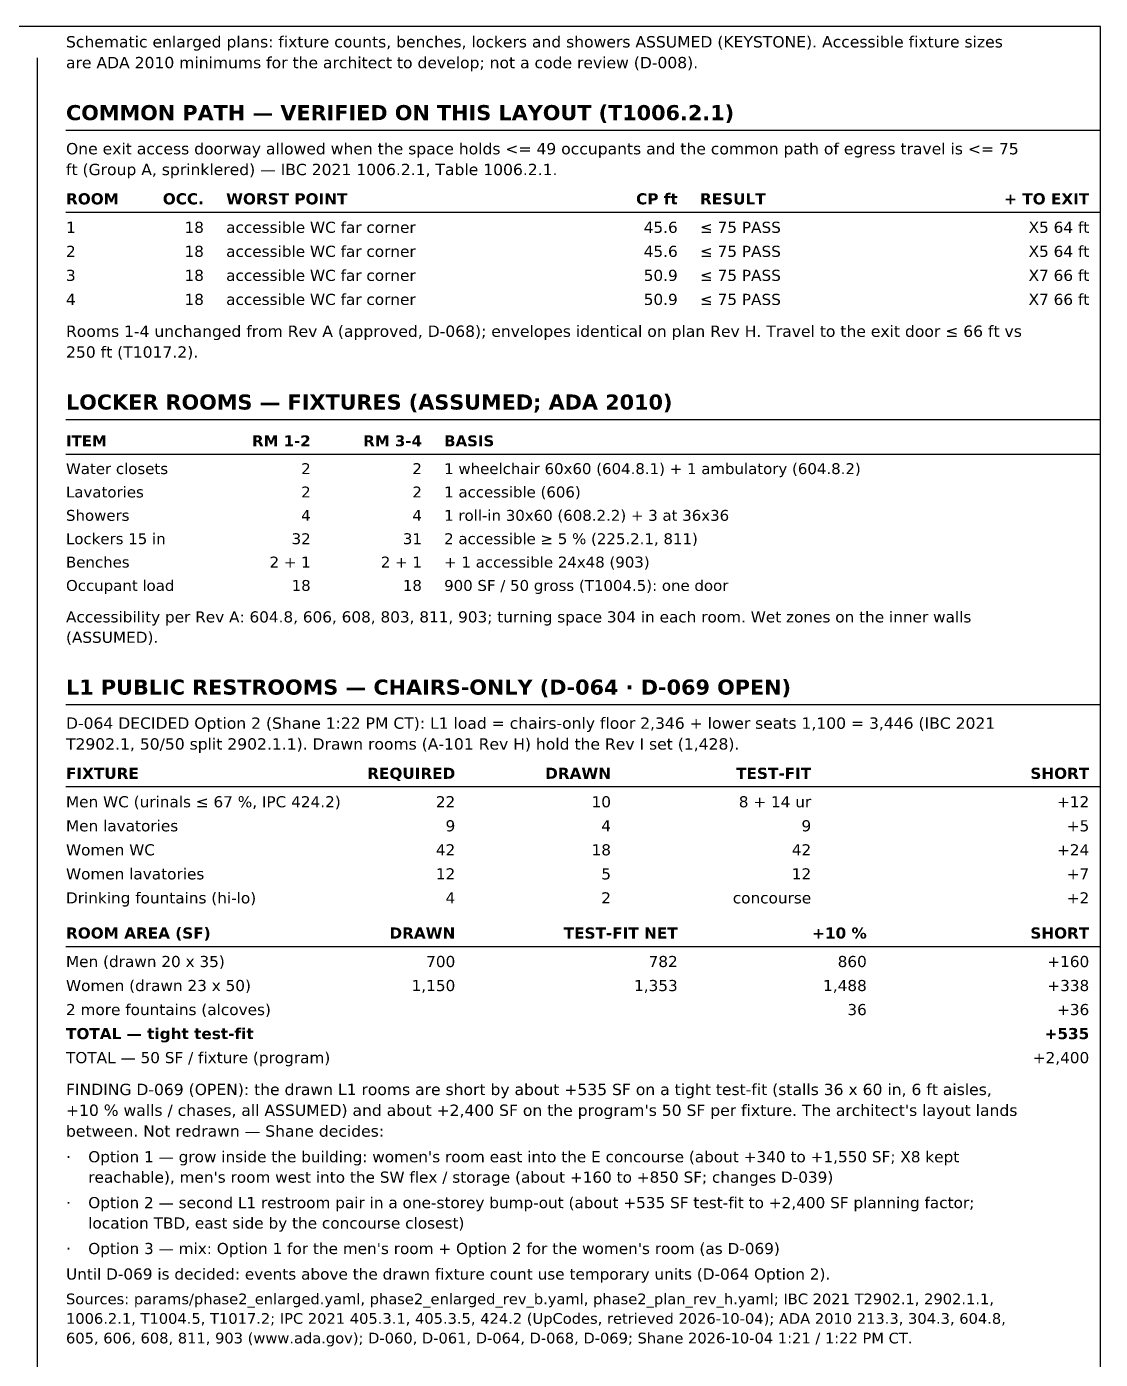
# Model space of a CAD drawing. Header units: inches. Extents: x 0.5 to 16.5, y 0.5 to 10.5.
# Drawn here: x 11.67 to 16.5, y 4.51 to 10.5 of the extents above; entities that cross this region are included whole.
import ezdxf
from ezdxf.enums import TextEntityAlignment as Align

# ---------------------------------------------------------------- set-up
doc = ezdxf.new("R2010")
doc.units = ezdxf.units.IN
doc.header["$MEASUREMENT"] = 0
for name, color, linetype in [('A-ANNO-TEXT', 7, 'Continuous'), ('G-ANNO-TABL', 7, 'Continuous'), ('G-ANNO-TTLB', 7, 'Continuous')]:
    doc.layers.add(name, color=color, linetype=linetype)
doc.styles.add('KS-BOLD', font='DejaVuSans-Bold.ttf')
doc.styles.add('KS-REG', font='DejaVuSans.ttf')

msp = doc.modelspace()

# ---------------------------------------------------------------- linework, layer by layer
at = {"layer": 'A-ANNO-TEXT'}
for p, q in [((11.72, 10.36), (11.72, 1.95)), ((11.85, 10.0346), (16.5, 10.0346)), ((11.85, 8.7339), (16.5, 8.7339)), ((11.85, 7.4526), (16.5, 7.4526))]:
    msp.add_line(p, q, dxfattribs=at)
at = {"layer": 'G-ANNO-TABL'}
for p, q in [((11.85, 9.6662), (16.5, 9.6662)), ((11.85, 8.5789), (16.5, 8.5789)), ((11.85, 7.0842), (16.5, 7.0842)), ((11.85, 6.3662), (16.5, 6.3662))]:
    msp.add_line(p, q, dxfattribs=at)
at = {"layer": 'G-ANNO-TTLB'}
msp.add_lwpolyline([(0.5, 0.5), (16.5, 0.5), (16.5, 10.5), (0.5, 10.5)], close=True, dxfattribs=at)

# ---------------------------------------------------------------- texts
at = {"layer": 'A-ANNO-TEXT'}
for s, height, style, p in [('Schematic enlarged plans: fixture counts, benches, lockers and showers ASSUMED (KEYSTONE). Accessible fixture sizes', 0.051, 'KS-REG', (11.85, 10.4065)), ('are ADA 2010 minimums for the architect to develop; not a code review (D-008).', 0.051, 'KS-REG', (11.85, 10.313)), ('COMMON PATH — VERIFIED ON THIS LAYOUT (T1006.2.1)', 0.068, 'KS-BOLD', (11.85, 10.0796)), ('One exit access doorway allowed when the space holds <= 49 occupants and the common path of egress travel is <= 75', 0.051, 'KS-REG', (11.85, 9.9261)), ('ft (Group A, sprinklered) — IBC 2021 1006.2.1, Table 1006.2.1.', 0.051, 'KS-REG', (11.85, 9.8326)), ('Rooms 1-4 unchanged from Rev A (approved, D-068); envelopes identical on plan Rev H. Travel to the exit door ≤ 66 ft vs', 0.051, 'KS-REG', (11.85, 9.1057)), ('250 ft (T1017.2).', 0.051, 'KS-REG', (11.85, 9.0122)), ('LOCKER ROOMS — FIXTURES (ASSUMED; ADA 2010)', 0.068, 'KS-BOLD', (11.85, 8.7789)), ('Accessibility per Rev A: 604.8, 606, 608, 803, 811, 903; turning space 304 in each room. Wet zones on the inner walls', 0.05, 'KS-REG', (11.85, 7.8222)), ('(ASSUMED).', 0.05, 'KS-REG', (11.85, 7.7305)), ('L1 PUBLIC RESTROOMS — CHAIRS-ONLY (D-064 · D-069 OPEN)', 0.068, 'KS-BOLD', (11.85, 7.4976)), ('D-064 DECIDED Option 2 (Shane 1:22 PM CT): L1 load = chairs-only floor 2,346 + lower seats 1,100 = 3,446 (IBC 2021', 0.051, 'KS-REG', (11.85, 7.3441)), ('T2902.1, 50/50 split 2902.1.1). Drawn rooms (A-101 Rev H) hold the Rev I set (1,428).', 0.051, 'KS-REG', (11.85, 7.2506)), ('FINDING D-069 (OPEN): the drawn L1 rooms are short by about +535 SF on a tight test-fit (stalls 36 x 60 in, 6 ft aisles,', 0.051, 'KS-REG', (11.85, 5.6977)), ("+10 % walls / chases, all ASSUMED) and about +2,400 SF on the program's 50 SF per fixture. The architect's layout lands", 0.051, 'KS-REG', (11.85, 5.6042)), ('between. Not redrawn — Shane decides:', 0.051, 'KS-REG', (11.85, 5.5107)), ('·', 0.05, 'KS-REG', (11.85, 5.3957)), ("Option 1 — grow inside the building: women's room east into the E concourse (about +340 to +1,550 SF; X8 kept", 0.05, 'KS-REG', (11.95, 5.3957)), ("reachable), men's room west into the SW flex / storage (about +160 to +850 SF; changes D-039)", 0.05, 'KS-REG', (11.95, 5.304)), ('·', 0.05, 'KS-REG', (11.85, 5.1895)), ('Option 2 — second L1 restroom pair in a one-storey bump-out (about +535 SF test-fit to +2,400 SF planning factor;', 0.05, 'KS-REG', (11.95, 5.1895)), ('location TBD, east side by the concourse closest)', 0.05, 'KS-REG', (11.95, 5.0978)), ("Option 3 — mix: Option 1 for the men's room + Option 2 for the women's room (as D-069)", 0.05, 'KS-REG', (11.95, 4.9832)), ('·', 0.05, 'KS-REG', (11.85, 4.9832)), ('Until D-069 is decided: events above the drawn fixture count use temporary units (D-064 Option 2).', 0.05, 'KS-REG', (11.85, 4.8686)), ('Sources: params/phase2_enlarged.yaml, phase2_enlarged_rev_b.yaml, phase2_plan_rev_h.yaml; IBC 2021 T2902.1, 2902.1.1,', 0.048, 'KS-REG', (11.85, 4.7577)), ('1006.2.1, T1004.5, T1017.2; IPC 2021 405.3.1, 405.3.5, 424.2 (UpCodes, retrieved 2026-10-04); ADA 2010 213.3, 304.3, 604.8,', 0.048, 'KS-REG', (11.85, 4.6697)), ('605, 606, 608, 811, 903 (www.ada.gov); D-060, D-061, D-064, D-068, D-069; Shane 2026-10-04 1:21 / 1:22 PM CT.', 0.048, 'KS-REG', (11.85, 4.5817))]:
    msp.add_text(s, height=height, dxfattribs=dict(at, style=style)).set_placement(p)
at = {"layer": 'G-ANNO-TABL'}
for s, height, style, p in [('ROOM', 0.05, 'KS-BOLD', (11.85, 9.7012)), ('WORST POINT', 0.05, 'KS-BOLD', (12.57, 9.7012)), ('RESULT', 0.05, 'KS-BOLD', (14.7, 9.7012)), ('1', 0.05, 'KS-REG', (11.85, 9.5732)), ('accessible WC far corner', 0.05, 'KS-REG', (12.57, 9.5732)), ('≤ 75 PASS', 0.05, 'KS-REG', (14.7, 9.5732)), ('2', 0.05, 'KS-REG', (11.85, 9.4652)), ('accessible WC far corner', 0.05, 'KS-REG', (12.57, 9.4652)), ('≤ 75 PASS', 0.05, 'KS-REG', (14.7, 9.4652)), ('3', 0.05, 'KS-REG', (11.85, 9.3572)), ('accessible WC far corner', 0.05, 'KS-REG', (12.57, 9.3572)), ('≤ 75 PASS', 0.05, 'KS-REG', (14.7, 9.3572)), ('4', 0.05, 'KS-REG', (11.85, 9.2492)), ('accessible WC far corner', 0.05, 'KS-REG', (12.57, 9.2492)), ('≤ 75 PASS', 0.05, 'KS-REG', (14.7, 9.2492)), ('ITEM', 0.049, 'KS-BOLD', (11.85, 8.6139)), ('BASIS', 0.049, 'KS-BOLD', (13.55, 8.6139)), ('Water closets', 0.049, 'KS-REG', (11.85, 8.4889)), ('1 wheelchair 60x60 (604.8.1) + 1 ambulatory (604.8.2)', 0.049, 'KS-REG', (13.55, 8.4889)), ('Lavatories', 0.049, 'KS-REG', (11.85, 8.3839)), ('1 accessible (606)', 0.049, 'KS-REG', (13.55, 8.3839)), ('Showers', 0.049, 'KS-REG', (11.85, 8.2789)), ('1 roll-in 30x60 (608.2.2) + 3 at 36x36', 0.049, 'KS-REG', (13.55, 8.2789)), ('Lockers 15 in', 0.049, 'KS-REG', (11.85, 8.1739)), ('2 accessible ≥ 5 % (225.2.1, 811)', 0.049, 'KS-REG', (13.55, 8.1739)), ('Benches', 0.049, 'KS-REG', (11.85, 8.0689)), ('+ 1 accessible 24x48 (903)', 0.049, 'KS-REG', (13.55, 8.0689)), ('Occupant load', 0.049, 'KS-REG', (11.85, 7.9639)), ('900 SF / 50 gross (T1004.5): one door', 0.049, 'KS-REG', (13.55, 7.9639)), ('FIXTURE', 0.05, 'KS-BOLD', (11.85, 7.1192)), ('Men WC (urinals ≤ 67 %, IPC 424.2)', 0.05, 'KS-REG', (11.85, 6.9912)), ('Men lavatories', 0.05, 'KS-REG', (11.85, 6.8832)), ('Women WC', 0.05, 'KS-REG', (11.85, 6.7752)), ('Women lavatories', 0.05, 'KS-REG', (11.85, 6.6672)), ('Drinking fountains (hi-lo)', 0.05, 'KS-REG', (11.85, 6.5592)), ('ROOM AREA (SF)', 0.05, 'KS-BOLD', (11.85, 6.4012)), ('Men (drawn 20 x 35)', 0.05, 'KS-REG', (11.85, 6.2732)), ('Women (drawn 23 x 50)', 0.05, 'KS-REG', (11.85, 6.1652)), ('2 more fountains (alcoves)', 0.05, 'KS-REG', (11.85, 6.0572)), ('TOTAL — tight test-fit', 0.05, 'KS-BOLD', (11.85, 5.9492)), ('TOTAL — 50 SF / fixture (program)', 0.05, 'KS-REG', (11.85, 5.8412))]:
    msp.add_text(s, height=height, dxfattribs=dict(at, style=style)).set_placement(p)
for s, height, style, p in [('OCC.', 0.05, 'KS-BOLD', (12.47, 9.7012)), ('CP ft', 0.05, 'KS-BOLD', (14.6, 9.7012)), ('+ TO EXIT', 0.05, 'KS-BOLD', (16.45, 9.7012)), ('18', 0.05, 'KS-REG', (12.47, 9.5732)), ('45.6', 0.05, 'KS-REG', (14.6, 9.5732)), ('X5 64 ft', 0.05, 'KS-REG', (16.45, 9.5732)), ('18', 0.05, 'KS-REG', (12.47, 9.4652)), ('45.6', 0.05, 'KS-REG', (14.6, 9.4652)), ('X5 64 ft', 0.05, 'KS-REG', (16.45, 9.4652)), ('18', 0.05, 'KS-REG', (12.47, 9.3572)), ('50.9', 0.05, 'KS-REG', (14.6, 9.3572)), ('X7 66 ft', 0.05, 'KS-REG', (16.45, 9.3572)), ('18', 0.05, 'KS-REG', (12.47, 9.2492)), ('50.9', 0.05, 'KS-REG', (14.6, 9.2492)), ('X7 66 ft', 0.05, 'KS-REG', (16.45, 9.2492)), ('RM 1-2', 0.049, 'KS-BOLD', (12.95, 8.6139)), ('RM 3-4', 0.049, 'KS-BOLD', (13.45, 8.6139)), ('2', 0.049, 'KS-REG', (12.95, 8.4889)), ('2', 0.049, 'KS-REG', (13.45, 8.4889)), ('2', 0.049, 'KS-REG', (12.95, 8.3839)), ('2', 0.049, 'KS-REG', (13.45, 8.3839)), ('4', 0.049, 'KS-REG', (12.95, 8.2789)), ('4', 0.049, 'KS-REG', (13.45, 8.2789)), ('32', 0.049, 'KS-REG', (12.95, 8.1739)), ('31', 0.049, 'KS-REG', (13.45, 8.1739)), ('2 + 1', 0.049, 'KS-REG', (12.95, 8.0689)), ('2 + 1', 0.049, 'KS-REG', (13.45, 8.0689)), ('18', 0.049, 'KS-REG', (12.95, 7.9639)), ('18', 0.049, 'KS-REG', (13.45, 7.9639)), ('REQUIRED', 0.05, 'KS-BOLD', (13.6, 7.1192)), ('DRAWN', 0.05, 'KS-BOLD', (14.3, 7.1192)), ('TEST-FIT', 0.05, 'KS-BOLD', (15.2, 7.1192)), ('SHORT', 0.05, 'KS-BOLD', (16.45, 7.1192)), ('22', 0.05, 'KS-REG', (13.6, 6.9912)), ('10', 0.05, 'KS-REG', (14.3, 6.9912)), ('8 + 14 ur', 0.05, 'KS-REG', (15.2, 6.9912)), ('+12', 0.05, 'KS-REG', (16.45, 6.9912)), ('9', 0.05, 'KS-REG', (13.6, 6.8832)), ('4', 0.05, 'KS-REG', (14.3, 6.8832)), ('9', 0.05, 'KS-REG', (15.2, 6.8832)), ('+5', 0.05, 'KS-REG', (16.45, 6.8832)), ('42', 0.05, 'KS-REG', (13.6, 6.7752)), ('18', 0.05, 'KS-REG', (14.3, 6.7752)), ('42', 0.05, 'KS-REG', (15.2, 6.7752)), ('+24', 0.05, 'KS-REG', (16.45, 6.7752)), ('12', 0.05, 'KS-REG', (13.6, 6.6672)), ('5', 0.05, 'KS-REG', (14.3, 6.6672)), ('12', 0.05, 'KS-REG', (15.2, 6.6672)), ('+7', 0.05, 'KS-REG', (16.45, 6.6672)), ('4', 0.05, 'KS-REG', (13.6, 6.5592)), ('2', 0.05, 'KS-REG', (14.3, 6.5592)), ('concourse', 0.05, 'KS-REG', (15.2, 6.5592)), ('+2', 0.05, 'KS-REG', (16.45, 6.5592)), ('DRAWN', 0.05, 'KS-BOLD', (13.6, 6.4012)), ('TEST-FIT NET', 0.05, 'KS-BOLD', (14.6, 6.4012)), ('+10 %', 0.05, 'KS-BOLD', (15.45, 6.4012)), ('SHORT', 0.05, 'KS-BOLD', (16.45, 6.4012)), ('700', 0.05, 'KS-REG', (13.6, 6.2732)), ('782', 0.05, 'KS-REG', (14.6, 6.2732)), ('860', 0.05, 'KS-REG', (15.45, 6.2732)), ('+160', 0.05, 'KS-REG', (16.45, 6.2732)), ('1,150', 0.05, 'KS-REG', (13.6, 6.1652)), ('1,353', 0.05, 'KS-REG', (14.6, 6.1652)), ('1,488', 0.05, 'KS-REG', (15.45, 6.1652)), ('+338', 0.05, 'KS-REG', (16.45, 6.1652)), ('36', 0.05, 'KS-REG', (15.45, 6.0572)), ('+36', 0.05, 'KS-REG', (16.45, 6.0572)), ('+535', 0.05, 'KS-BOLD', (16.45, 5.9492)), ('+2,400', 0.05, 'KS-REG', (16.45, 5.8412))]:
    msp.add_text(s, height=height, dxfattribs=dict(at, style=style)).set_placement(p, align=Align.RIGHT)

doc.saveas('drawing.dxf')
